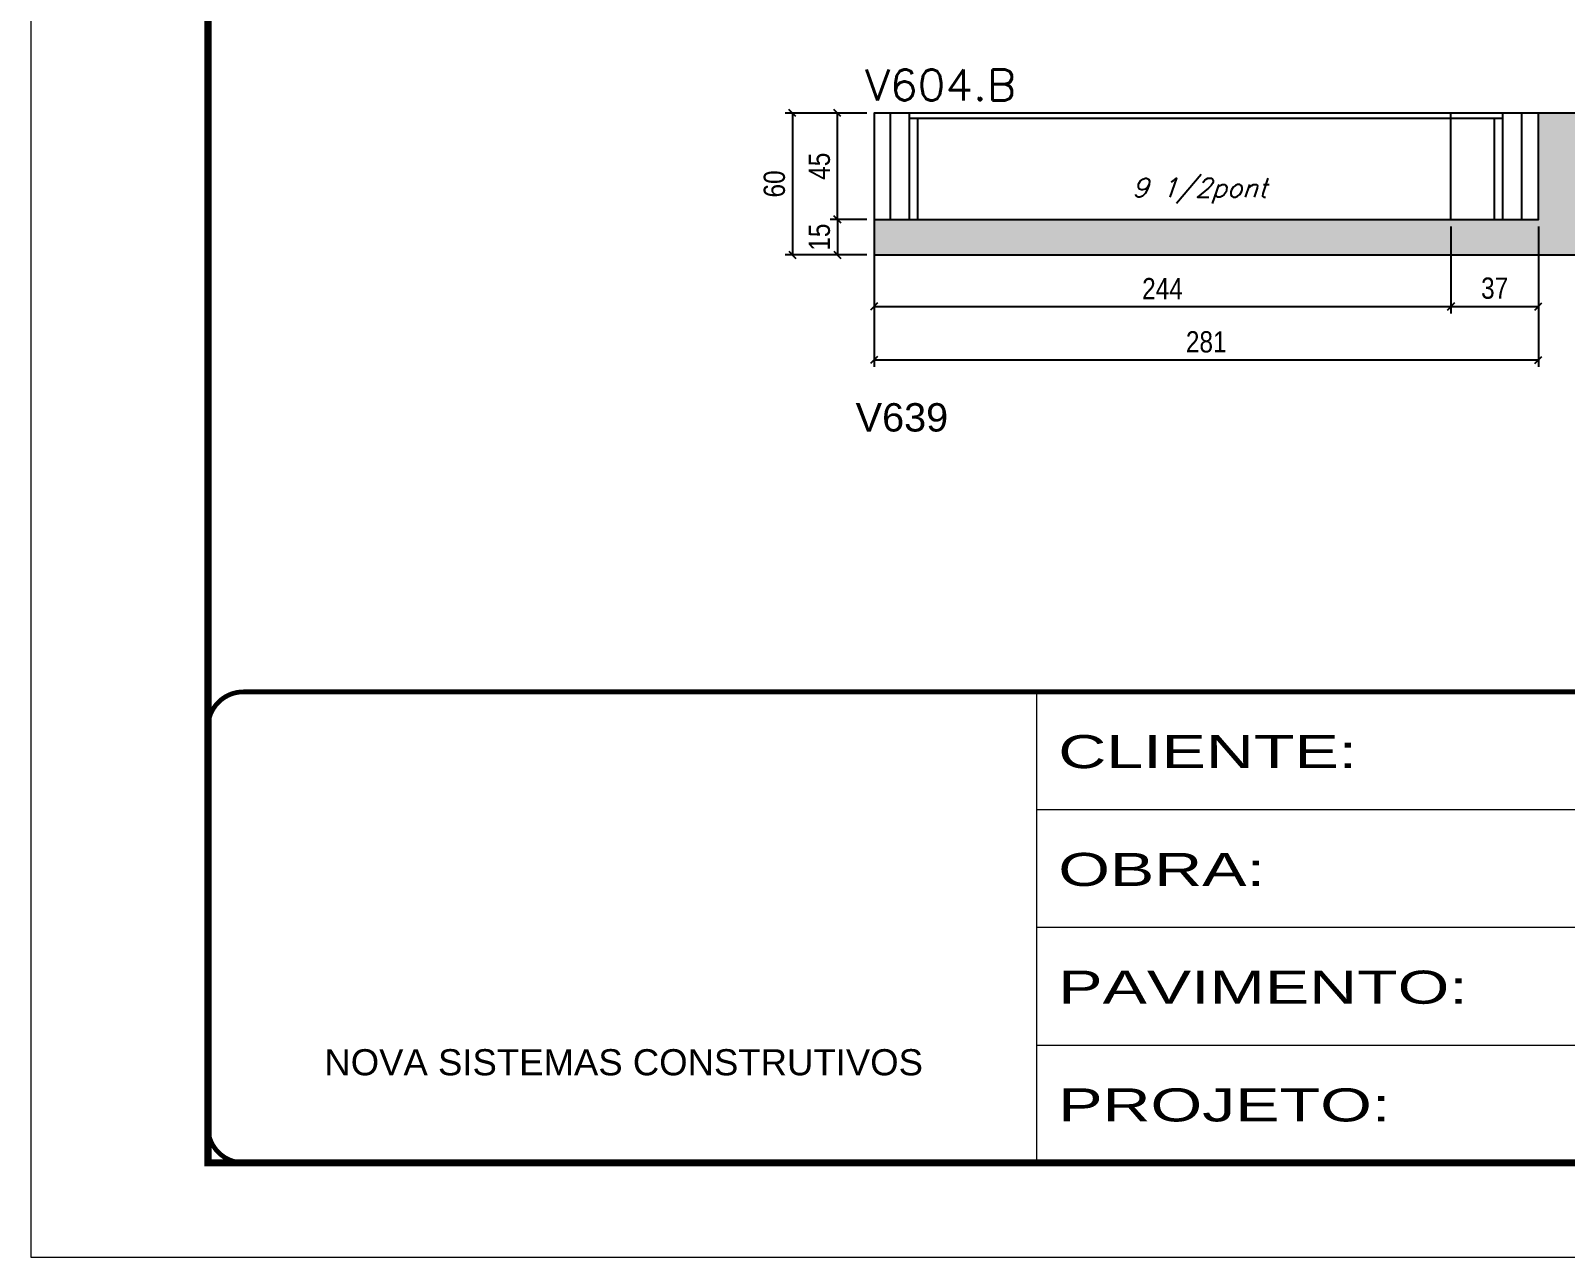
# Model space of a CAD drawing. Extents: x -20960 to -5926, y -2106 to 21915.
# Drawn here: x -12207 to -11558, y 17420 to 17939 of the extents above; entities that cross this region are included whole.
import ezdxf

# ---------------------------------------------------------------- set-up
doc = ezdxf.new("R2010")
doc.units = 0
doc.linetypes.add('CONTINUO', pattern=[0])
doc.linetypes.add('DASHED', pattern=[0.75, 0.5, -0.25])
for name, color, linetype in [('5', 5, 'Continuous'), ('COTA', 241, 'Continuous'), ('Painéis', 200, 'Continuous'), ('SARR_2.2x7', 40, 'Continuous'), ('SARR_3.5x7', 81, 'Continuous'), ('texto', 7, 'Continuous')]:
    doc.layers.add(name, color=color, linetype=linetype)
for name, color, linetype, lineweight in [('Folhas', 255, 'Continuous', 9), ('SARRAFO DE PRESSAO', 251, 'DASHED', 9), ('Texto Seção', 7, 'Continuous', 15)]:
    doc.layers.add(name, color=color, linetype=linetype, lineweight=lineweight)
doc.styles.add('ARIAL', font='arial.ttf')
doc.styles.add('COTA TECNICA-50', font='techl___.ttf', dxfattribs={"height": 9})
doc.styles.add('REGUA-120', font='ROMANS.shx', dxfattribs={"height": 15})
doc.styles.add('Romans', font='romans.shx')
doc.styles.get("Standard").update_dxf_attribs({"font": 'arial.ttf'})
doc.styles.add('Tecnologia', font='')
doc.styles.get('Tecnologia').set_extended_font_data('Forgotten Futurist')
doc.dimstyles.new('COTA PAINEL-50', dxfattribs={"dimtxt": 9, "dimasz": 3, "dimexe": 3, "dimexo": 3, "dimgap": 3, "dimtad": 1, "dimdec": 1, "dimzin": 12, "dimdsep": 46, "dimtxsty": 'COTA TECNICA-50', "dimblk1": 'OBLIQUE', "dimblk2": 'OBLIQUE', "dimsah": 1, "dimcen": 0.9, "dimclrd": 4, "dimclre": 4, "dimclrt": 240, "dimadec": 1, "dimazin": 3, "dimtfac": 1, "dimtdec": 1, "dimtmove": 0, "dimatfit": 3, "dimfxl": 1, "dimtolj": 1, "dimtzin": 12, "dimarcsym": 0})

# ---------------------------------------------------------------- blocks, each defined once
blk = doc.blocks.new('9999999999')
at = {"color": 30, "linetype": 'CONTINUO'}
for p, q in [((98564.56, 34230.21), (98564.56, 34429.45)), ((98564.56, 34379.64), (99583.98, 34379.64)), ((98564.56, 34329.83), (99487.98, 34329.83)), ((98564.56, 34280.02), (99487.98, 34280.02))]:
    blk.add_line(p, q, dxfattribs=at)
at = {"color": 30, "linetype": 'CONTINUO', "const_width": 2}
blk.add_lwpolyline([(99583.98, 34230.21), (99583.98, 34414.45, 0.414214), (99568.98, 34429.45), (98228.98, 34429.45, 0.414214), (98213.98, 34414.45), (98213.98, 34245.21, 0.414214), (98228.98, 34230.21), (99583.98, 34230.21)], format="xyb", dxfattribs=at)
at = {"layer": 'Folhas'}
blk.add_lwpolyline([(98138.98, 34190.21), (99623.98, 34190.21), (99623.98, 35240.21), (98138.98, 35240.21)], close=True, dxfattribs=at)
at = {"layer": 'Folhas', "color": 30, "const_width": 3}
blk.add_lwpolyline([(98213.98, 34230.21), (99583.98, 34230.21), (99583.98, 35200.21), (98213.98, 35200.21)], close=True, dxfattribs=at)
at = {"color": 7, "linetype": 'Continuous', "ltscale": 5, "style": 'ARIAL'}
blk.add_text('NOVA SISTEMAS CONSTRUTIVOS', height=11.0592, dxfattribs=at).set_placement((98263.19, 34267.21))
at = {"layer": 'Folhas', "color": 7, "style": 'Tecnologia', "width": 1.5}
for s, p in [('CLIENTE:', (98573.65, 34397.17)), ('OBRA:', (98573.65, 34347.31)), ('PAVIMENTO:', (98573.65, 34297.5)), ('PROJETO:', (98573.65, 34247.69))]:
    blk.add_text(s, height=14, dxfattribs=at).set_placement(p)
blk = doc.blocks.new('_Oblique')
at = {"color": 0, "linetype": 'ByBlock', "lineweight": -2}
blk.add_line((-0.5, -0.5), (0.5, 0.5), dxfattribs=at)
blk = doc.blocks.new('*D322')
at = {"layer": 'COTA', "color": 4, "lineweight": -2, "transparency": 16777216}
for p, q in [((-11850.27, 17855.81), (-11850.27, 17818.96)), ((-11606.27, 17855.81), (-11606.27, 17818.96)), ((-11850.27, 17821.96), (-11606.27, 17821.96))]:
    blk.add_line(p, q, dxfattribs=at)
at = {"layer": 'Defpoints', "color": 0, "transparency": 16777216}
for p in [(-11850.27, 17858.81), (-11606.27, 17858.81), (-11606.27, 17821.96)]:
    blk.add_point(p, dxfattribs=at)
at = {"layer": 'COTA', "color": 4, "lineweight": -2, "transparency": 16777216, "xscale": 3, "yscale": 3, "zscale": 3, "rotation": 180}
blk.add_blockref('_Oblique', (-11850.27, 17821.96), dxfattribs=at)
at = {"layer": 'COTA', "color": 4, "lineweight": -2, "transparency": 16777216, "xscale": 3, "yscale": 3, "zscale": 3}
blk.add_blockref('_Oblique', (-11606.27, 17821.96), dxfattribs=at)
at = {"layer": 'COTA', "color": 240, "transparency": 16777216, "insert": (-11728.27, 17829.53), "char_height": 9, "attachment_point": 5, "style": 'COTA TECNICA-50'}
blk.add_mtext('\\A1;244', dxfattribs=at)
blk = doc.blocks.new('*D284')
at = {"layer": 'COTA', "color": 4, "lineweight": -2, "transparency": 16777216}
for p, q in [((-11606.27, 17855.81), (-11606.27, 17818.96)), ((-11569.27, 17855.81), (-11569.27, 17818.96)), ((-11606.27, 17821.96), (-11569.27, 17821.96))]:
    blk.add_line(p, q, dxfattribs=at)
at = {"layer": 'Defpoints', "color": 0, "transparency": 16777216}
for p in [(-11606.27, 17858.81), (-11569.27, 17858.81), (-11569.27, 17821.96)]:
    blk.add_point(p, dxfattribs=at)
at = {"layer": 'COTA', "color": 4, "lineweight": -2, "transparency": 16777216, "xscale": 3, "yscale": 3, "zscale": 3, "rotation": 180}
blk.add_blockref('_Oblique', (-11606.27, 17821.96), dxfattribs=at)
at = {"layer": 'COTA', "color": 4, "lineweight": -2, "transparency": 16777216, "xscale": 3, "yscale": 3, "zscale": 3}
blk.add_blockref('_Oblique', (-11569.27, 17821.96), dxfattribs=at)
at = {"layer": 'COTA', "color": 240, "transparency": 16777216, "insert": (-11587.77, 17829.66), "char_height": 9, "attachment_point": 5, "style": 'COTA TECNICA-50'}
blk.add_mtext('\\A1;37', dxfattribs=at)
blk = doc.blocks.new('*D285')
at = {"layer": 'COTA', "color": 4, "lineweight": -2, "transparency": 16777216}
for p, q in [((-11853.27, 17903.81), (-11868.78, 17903.81)), ((-11865.78, 17858.81), (-11865.78, 17903.81)), ((-11853.27, 17858.81), (-11868.78, 17858.81))]:
    blk.add_line(p, q, dxfattribs=at)
at = {"layer": 'Defpoints', "color": 0, "transparency": 16777216}
for p in [(-11865.78, 17903.81), (-11850.27, 17903.81), (-11850.27, 17858.81)]:
    blk.add_point(p, dxfattribs=at)
at = {"layer": 'COTA', "color": 4, "lineweight": -2, "transparency": 16777216, "xscale": 3, "yscale": 3, "zscale": 3}
for p, rotation in [((-11865.78, 17903.81), 90), ((-11865.78, 17858.81), 270)]:
    blk.add_blockref('_Oblique', p, dxfattribs=dict(at, rotation=rotation))
at = {"layer": 'COTA', "color": 240, "transparency": 16777216, "insert": (-11873.37, 17881.31), "char_height": 9, "attachment_point": 5, "rotation": 90, "style": 'COTA TECNICA-50'}
blk.add_mtext('\\A1;45', dxfattribs=at)
blk = doc.blocks.new('*D286')
at = {"layer": 'COTA', "color": 4, "lineweight": -2, "transparency": 16777216}
for p, q in [((-11850.27, 17855.81), (-11850.27, 17796.36)), ((-11569.27, 17855.81), (-11569.27, 17796.36)), ((-11850.27, 17799.36), (-11569.27, 17799.36))]:
    blk.add_line(p, q, dxfattribs=at)
at = {"layer": 'Defpoints', "color": 0, "transparency": 16777216}
for p in [(-11850.27, 17858.81), (-11569.27, 17858.81), (-11569.27, 17799.36)]:
    blk.add_point(p, dxfattribs=at)
at = {"layer": 'COTA', "color": 4, "lineweight": -2, "transparency": 16777216, "xscale": 3, "yscale": 3, "zscale": 3, "rotation": 180}
blk.add_blockref('_Oblique', (-11850.27, 17799.36), dxfattribs=at)
at = {"layer": 'COTA', "color": 4, "lineweight": -2, "transparency": 16777216, "xscale": 3, "yscale": 3, "zscale": 3}
blk.add_blockref('_Oblique', (-11569.27, 17799.36), dxfattribs=at)
at = {"layer": 'COTA', "color": 240, "transparency": 16777216, "insert": (-11709.77, 17806.95), "char_height": 9, "attachment_point": 5, "style": 'COTA TECNICA-50'}
blk.add_mtext('\\A1;281', dxfattribs=at)
blk = doc.blocks.new('*D323')
at = {"layer": 'COTA', "color": 4, "lineweight": -2, "transparency": 16777216}
for p, q in [((-11853.27, 17858.81), (-11868.78, 17858.81)), ((-11865.78, 17858.81), (-11865.78, 17843.81)), ((-11853.78, 17843.81), (-11868.78, 17843.81))]:
    blk.add_line(p, q, dxfattribs=at)
at = {"layer": 'Defpoints', "color": 0, "transparency": 16777216}
for p in [(-11850.27, 17858.81), (-11865.78, 17843.81), (-11850.78, 17843.81)]:
    blk.add_point(p, dxfattribs=at)
at = {"layer": 'COTA', "color": 4, "lineweight": -2, "transparency": 16777216, "xscale": 3, "yscale": 3, "zscale": 3}
for p, rotation in [((-11865.78, 17858.81), 90), ((-11865.78, 17843.81), 270)]:
    blk.add_blockref('_Oblique', p, dxfattribs=dict(at, rotation=rotation))
at = {"layer": 'COTA', "color": 240, "transparency": 16777216, "insert": (-11873.37, 17851.31), "char_height": 9, "attachment_point": 5, "rotation": 90, "style": 'COTA TECNICA-50'}
blk.add_mtext('\\A1;15', dxfattribs=at)
blk = doc.blocks.new('*D324')
at = {"layer": 'COTA', "color": 4, "lineweight": -2, "transparency": 16777216}
for p, q in [((-11853.78, 17903.81), (-11887.8, 17903.81)), ((-11884.8, 17903.81), (-11884.8, 17843.81)), ((-11853.27, 17843.81), (-11887.8, 17843.81))]:
    blk.add_line(p, q, dxfattribs=at)
at = {"layer": 'Defpoints', "color": 0, "transparency": 16777216}
for p in [(-11850.78, 17903.81), (-11884.8, 17843.81), (-11850.27, 17843.81)]:
    blk.add_point(p, dxfattribs=at)
at = {"layer": 'COTA', "color": 4, "lineweight": -2, "transparency": 16777216, "xscale": 3, "yscale": 3, "zscale": 3}
for p, rotation in [((-11884.8, 17903.81), 90), ((-11884.8, 17843.81), 270)]:
    blk.add_blockref('_Oblique', p, dxfattribs=dict(at, rotation=rotation))
at = {"layer": 'COTA', "color": 240, "transparency": 16777216, "insert": (-11892.4, 17873.81), "char_height": 9, "attachment_point": 5, "rotation": 90, "style": 'COTA TECNICA-50'}
blk.add_mtext('\\A1;60', dxfattribs=at)

msp = doc.modelspace()

# ---------------------------------------------------------------- hatches: boundary and pattern name
at = {"layer": 'COTA', "linetype": 'ByBlock'}
h = msp.add_hatch(dxfattribs=at)
h.set_pattern_fill('AR-CONC', color=256, scale=0.03)
h.set_pattern_definition([(50, (27, -1148.575), (5.4655401, -0.4781726), [0.5715, -6.2865]), (355, (27, -1148.575), (-1.0573026, 5.7317054), [0.4572, -5.0292175]), (100.451445, (27.4555, -1148.615), (4.4082374, 5.2535326), [0.4857003, -5.3427073]), (46.1842, (27, -1147.051), (8.1323712, -1.2612698), [0.85725, -9.42975]), (96.635558, (27.678, -1147.156), (7.122124, 7.4227837), [0.7285507, -8.0140682]), (351.18415, (27, -1147.051), (7.122124, 7.4227837), [0.685799, -7.543792]), (21, (27.762, -1147.432), (4.5484317, -3.06795595), [0.5715, -6.2865]), (326, (27.762, -1147.432), (1.8540609, 5.525639), [0.4572, -5.0292]), (71.451445, (28.141, -1147.688), (6.4024926, 2.4576831), [0.4857003, -5.3426981]), (37.5, (27, -1148.5751), (0.0926581, 2.53665117), [0, -4.96824, 0, -5.1054, 0, -5.04825]), (7.5, (27, -1148.575), (2.00458988, 3.00541724), [0, -2.91084, 0, -4.85394, 0, -1.92405]), (327.5, (25.3007, -1148.5751), (4.06771786, -0.17186232), [0, -1.905, 0, -5.9436, 0, -7.8867]), (317.5, (24.5387, -1148.575), (4.44387544, 0.76279473), [0, -2.4765, 0, -3.94716, 0, -5.6007])])
h.paths.add_polyline_path([(-11546.49, 17903.81), (-11569.27, 17903.81), (-11569.27, 17858.81), (-11850.27, 17858.81), (-11850.27, 17843.81), (-11546.49, 17843.81)])

# ---------------------------------------------------------------- linework, layer by layer
for p, q in [((-11546.49, 17903.81), (-11569.27, 17903.81)), ((-11850.27, 17858.81), (-11850.27, 17843.81)), ((-11850.27, 17843.81), (-11546.49, 17843.81))]:
    msp.add_line(p, q, dxfattribs=at)
at = {"layer": 'Painéis', "linetype": 'ByBlock'}
msp.add_line((-11606.27, 17858.81), (-11606.27, 17903.81), dxfattribs=at)
msp.add_lwpolyline([(-11850.27, 17858.81), (-11569.27, 17858.81), (-11569.27, 17903.81), (-11850.27, 17903.81)], close=True, dxfattribs=at)
at = {"layer": 'SARR_2.2x7', "linetype": 'Continuous'}
for p, q in [((-11843.27, 17858.81), (-11843.27, 17903.81)), ((-11576.27, 17858.81), (-11576.27, 17903.81)), ((-11835.27, 17901.61), (-11584.27, 17901.61))]:
    msp.add_line(p, q, dxfattribs=at)
at = {"layer": 'SARR_3.5x7'}
for p, q in [((-11835.27, 17858.81), (-11835.27, 17903.81)), ((-11584.27, 17858.81), (-11584.27, 17903.81)), ((-11831.77, 17858.81), (-11831.77, 17901.61)), ((-11587.77, 17858.81), (-11587.77, 17901.61))]:
    msp.add_line(p, q, dxfattribs=at)

# ---------------------------------------------------------------- block references
at = {"layer": 'SARRAFO DE PRESSAO', "color": 6, "linetype": 'ByBlock'}
msp.add_blockref('9999999999', (-110345.98, -16770.54), dxfattribs=at)

# ---------------------------------------------------------------- texts
at = {"layer": '5', "linetype": 'Continuous'}
msp.add_text('V639', height=12, rotation=359.99996, dxfattribs=at).set_placement((-11858.06, 17769.06))
at = {"layer": 'texto', "color": 2, "insert": (-11712.63, 17870.89), "char_height": 8, "attachment_point": 5, "style": 'Romans'}
msp.add_mtext('{\\Q19;\\C256;9 1/2pont}', dxfattribs=at)
at = {"layer": 'Texto Seção', "style": 'REGUA-120', "width": 1.05}
msp.add_text('V604.B', height=13, dxfattribs=at).set_placement((-11854.03, 17909.17))

# ---------------------------------------------------------------- dimensions: what is measured, and where the dimension line sits
at = {"layer": 'COTA'}
for base, p1, p2, picture, middle in [((-11884.8, 17843.81), (-11850.78, 17903.81), (-11850.27, 17843.81), '*D324', (-11892.4, 17873.81)), ((-11865.78, 17903.81), (-11850.27, 17858.81), (-11850.27, 17903.81), '*D285', (-11873.37, 17881.31)), ((-11865.78, 17843.81), (-11850.27, 17858.81), (-11850.78, 17843.81), '*D323', (-11873.37, 17851.31))]:
    dim = msp.add_linear_dim(base=base, p1=p1, p2=p2, angle=90, dimstyle='COTA PAINEL-50', dxfattribs=at)
    dim.commit()
    dim.dimension.update_dxf_attribs({"geometry": picture, "text_midpoint": middle})
for base, p1, p2, picture, middle in [((-11606.27, 17821.96), (-11850.27, 17858.81), (-11606.27, 17858.81), '*D322', (-11728.27, 17829.53)), ((-11569.27, 17799.36), (-11850.27, 17858.81), (-11569.27, 17858.81), '*D286', (-11709.77, 17806.95)), ((-11569.27, 17821.96), (-11606.27, 17858.81), (-11569.27, 17858.81), '*D284', (-11587.77, 17829.66))]:
    dim = msp.add_linear_dim(base=base, p1=p1, p2=p2, dimstyle='COTA PAINEL-50', dxfattribs=at)
    dim.commit()
    dim.dimension.update_dxf_attribs({"geometry": picture, "text_midpoint": middle})

doc.saveas('drawing.dxf')
